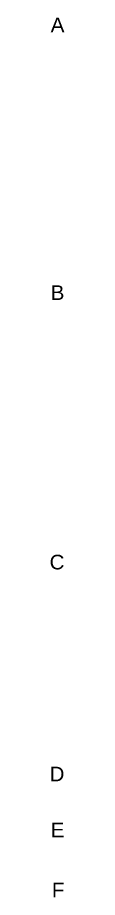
# Model space of a CAD drawing. Header units: millimetres. Extents: x 180 to 11148, y -1598 to 1045.
# Drawn here: x 314.14 to 314.8, y -2.7 to 39.71 of the extents above; entities that cross this region are included whole.
import ezdxf

# ---------------------------------------------------------------- set-up
doc = ezdxf.new("R2010")
doc.units = ezdxf.units.MM
doc.header["$MEASUREMENT"] = 0
doc.layers.add('LC-Textos', color=3, linetype='Continuous', lineweight=20)
doc.styles.add('Arial', font='arial.ttf')

# ---------------------------------------------------------------- blocks, each defined once
blk = doc.blocks.new('E')
at = {"layer": 'LC-Textos', "linetype": 'Continuous', "char_height": 0.706, "attachment_point": 9, "line_spacing_factor": 0.798, "style": 'Arial'}
for s, insert, width in [('A', (143.6981, 184.0899), 1.319038), ('B', (143.6981, 171.1871), 1.319038), ('C', (143.6981, 158.1911), 1.428153), ('D', (143.6981, 147.9859), 1.428153), ('E', (143.6981, 145.2925), 1.319038), ('F', (143.6981, 142.3917), 1.207991)]:
    blk.add_mtext(s, dxfattribs=dict(at, insert=insert, width=width))

msp = doc.modelspace()

# ---------------------------------------------------------------- block references
msp.add_blockref('E', (171.1018, -145.0874))

doc.saveas('drawing.dxf')
